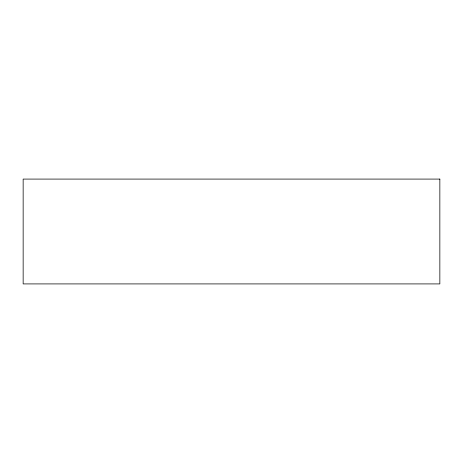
<?xml version="1.0" encoding="UTF-8"?>
<svg xmlns="http://www.w3.org/2000/svg" width="463" height="463" viewBox="0 0 463 463"><rect width="100%" height="100%" fill="white"/><g stroke="black" fill="none" stroke-linecap="round" stroke-linejoin="round"><path stroke-width="0.69" d="M439.85 179.083L23.15 179.083L23.15 283.917L439.85 283.917L439.85 179.083"/></g></svg>
